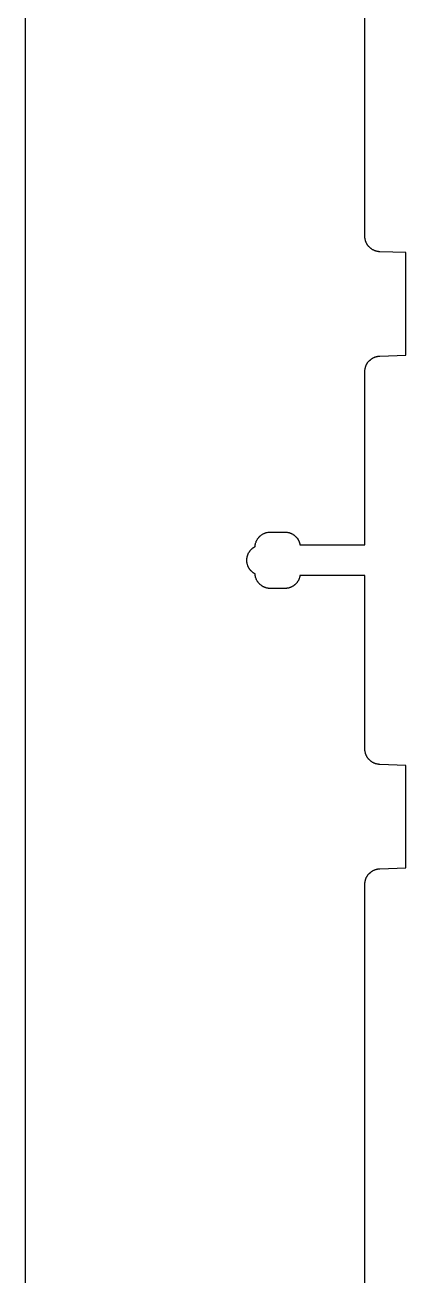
# Model space of a CAD drawing. Header units: metres. Extents: x 0 to 334, y 0 to 488.
# Drawn here: x 297 to 334.1, y 122 to 244 of the extents above; entities that cross this region are included whole.
import ezdxf

# ---------------------------------------------------------------- set-up
doc = ezdxf.new("R2010")
doc.units = ezdxf.units.M

msp = doc.modelspace()

# ---------------------------------------------------------------- linework, layer by layer
for p, q in [((297, 446), (297, 85.7178)), ((330.1, 223.389), (330.1, 282.212)), ((330.101, 223.362), (330.1, 223.389)), ((330.101, 223.336), (330.101, 223.362)), ((330.103, 223.31), (330.101, 223.336)), ((330.104, 223.283), (330.103, 223.31)), ((330.105, 223.258), (330.104, 223.283)), ((330.111, 223.205), (330.105, 223.258)), ((330.114, 223.18), (330.111, 223.205)), ((330.118, 223.153), (330.114, 223.18)), ((330.123, 223.128), (330.118, 223.153)), ((330.128, 223.102), (330.123, 223.128)), ((330.133, 223.076), (330.128, 223.102)), ((330.145, 223.025), (330.133, 223.076)), ((330.158, 222.975), (330.145, 223.025)), ((330.166, 222.949), (330.158, 222.975)), ((330.174, 222.925), (330.166, 222.949)), ((330.182, 222.899), (330.174, 222.925)), ((330.199, 222.851), (330.182, 222.899)), ((330.209, 222.826), (330.199, 222.851)), ((330.22, 222.802), (330.209, 222.826)), ((330.229, 222.778), (330.22, 222.802)), ((330.24, 222.754), (330.229, 222.778)), ((330.275, 222.684), (330.24, 222.754)), ((330.301, 222.639), (330.275, 222.684)), ((330.314, 222.615), (330.301, 222.639)), ((330.328, 222.594), (330.314, 222.615)), ((330.342, 222.571), (330.328, 222.594)), ((330.371, 222.528), (330.342, 222.571)), ((330.402, 222.485), (330.371, 222.528)), ((330.418, 222.465), (330.402, 222.485)), ((330.451, 222.424), (330.418, 222.465)), ((330.468, 222.404), (330.451, 222.424)), ((330.503, 222.365), (330.468, 222.404)), ((330.539, 222.327), (330.503, 222.365)), ((330.577, 222.291), (330.539, 222.327)), ((330.616, 222.256), (330.577, 222.291)), ((330.636, 222.239), (330.616, 222.256)), ((330.677, 222.206), (330.636, 222.239)), ((330.697, 222.19), (330.677, 222.206)), ((330.719, 222.175), (330.697, 222.19)), ((330.739, 222.159), (330.719, 222.175)), ((330.761, 222.145), (330.739, 222.159)), ((330.783, 222.13), (330.761, 222.145)), ((330.805, 222.116), (330.783, 222.13)), ((330.85, 222.089), (330.805, 222.116)), ((330.873, 222.076), (330.85, 222.089)), ((330.896, 222.063), (330.873, 222.076)), ((330.966, 222.028), (330.896, 222.063)), ((330.99, 222.018), (330.966, 222.028)), ((331.014, 222.008), (330.99, 222.018)), ((331.038, 221.997), (331.014, 222.008)), ((331.062, 221.988), (331.038, 221.997)), ((331.087, 221.979), (331.062, 221.988)), ((331.111, 221.97), (331.087, 221.979)), ((331.137, 221.962), (331.111, 221.97)), ((331.161, 221.954), (331.137, 221.962)), ((331.187, 221.946), (331.161, 221.954)), ((331.237, 221.933), (331.187, 221.946)), ((331.288, 221.921), (331.237, 221.933)), ((331.313, 221.916), (331.288, 221.921)), ((331.34, 221.911), (331.313, 221.916)), ((331.365, 221.906), (331.34, 221.911)), ((331.392, 221.902), (331.365, 221.906)), ((331.417, 221.899), (331.392, 221.902)), ((331.47, 221.894), (331.417, 221.899)), ((331.495, 221.892), (331.47, 221.894)), ((331.521, 221.891), (331.495, 221.892)), ((331.548, 221.889), (331.521, 221.891)), ((334.1, 221.8), (331.548, 221.889)), ((334.1, 211.8), (334.1, 221.8)), ((330.356, 211.051), (330.371, 211.072)), ((330.371, 211.072), (330.387, 211.094)), ((330.387, 211.094), (330.402, 211.114)), ((330.402, 211.114), (330.418, 211.136)), ((330.418, 211.136), (330.435, 211.156)), ((330.435, 211.156), (330.451, 211.176)), ((330.451, 211.176), (330.468, 211.196)), ((330.468, 211.196), (330.485, 211.216)), ((330.485, 211.216), (330.503, 211.234)), ((330.503, 211.234), (330.521, 211.254)), ((330.521, 211.254), (330.558, 211.291)), ((330.558, 211.291), (330.636, 211.361)), ((330.636, 211.361), (330.656, 211.378)), ((330.656, 211.378), (330.677, 211.394)), ((330.677, 211.394), (330.697, 211.41)), ((330.697, 211.41), (330.719, 211.426)), ((330.719, 211.426), (330.739, 211.44)), ((330.739, 211.44), (330.761, 211.455)), ((330.761, 211.455), (330.783, 211.47)), ((330.783, 211.47), (330.805, 211.483)), ((330.805, 211.483), (330.85, 211.511)), ((330.85, 211.511), (330.873, 211.523)), ((330.873, 211.523), (330.896, 211.536)), ((330.896, 211.536), (330.966, 211.571)), ((330.966, 211.571), (330.99, 211.582)), ((330.99, 211.582), (331.014, 211.593)), ((331.014, 211.593), (331.062, 211.612)), ((331.062, 211.612), (331.111, 211.63)), ((331.111, 211.63), (331.137, 211.639)), ((331.137, 211.639), (331.161, 211.646)), ((331.161, 211.646), (331.187, 211.653)), ((331.187, 211.653), (331.212, 211.661)), ((331.212, 211.661), (331.313, 211.685)), ((331.313, 211.685), (331.34, 211.689)), ((331.34, 211.689), (331.365, 211.693)), ((331.365, 211.693), (331.392, 211.697)), ((331.392, 211.697), (331.417, 211.7)), ((331.417, 211.7), (331.47, 211.706)), ((331.47, 211.706), (331.495, 211.708)), ((331.495, 211.708), (331.521, 211.71)), ((331.521, 211.71), (331.548, 211.711)), ((331.548, 211.711), (334.1, 211.8)), ((330.1, 210.212), (330.101, 210.238)), ((330.1, 193.3), (330.1, 210.212)), ((330.101, 210.264), (330.103, 210.29)), ((330.101, 210.238), (330.101, 210.264)), ((330.103, 210.29), (330.104, 210.316)), ((330.104, 210.316), (330.105, 210.343)), ((330.105, 210.343), (330.108, 210.368)), ((330.108, 210.368), (330.114, 210.421)), ((330.114, 210.421), (330.118, 210.446)), ((330.118, 210.446), (330.123, 210.473)), ((330.123, 210.473), (330.133, 210.523)), ((330.133, 210.523), (330.145, 210.574)), ((330.145, 210.574), (330.158, 210.625)), ((330.158, 210.625), (330.174, 210.676)), ((330.174, 210.676), (330.182, 210.7)), ((330.182, 210.7), (330.199, 210.749)), ((330.199, 210.749), (330.209, 210.773)), ((330.209, 210.773), (330.22, 210.798)), ((330.22, 210.798), (330.229, 210.822)), ((330.229, 210.822), (330.24, 210.846)), ((330.24, 210.846), (330.275, 210.916)), ((330.275, 210.916), (330.288, 210.939)), ((330.288, 210.939), (330.301, 210.962)), ((330.301, 210.962), (330.328, 211.007)), ((330.328, 211.007), (330.342, 211.028)), ((330.342, 211.028), (330.356, 211.051)), ((319.708, 193.961), (319.725, 193.981)), ((319.725, 193.981), (319.74, 194.002)), ((319.74, 194.002), (319.757, 194.021)), ((319.757, 194.021), (319.774, 194.041)), ((319.774, 194.041), (319.791, 194.061)), ((319.791, 194.061), (319.81, 194.079)), ((319.81, 194.079), (319.827, 194.099)), ((319.827, 194.099), (319.846, 194.117)), ((319.846, 194.117), (319.883, 194.152)), ((319.883, 194.152), (319.922, 194.188)), ((319.922, 194.188), (319.941, 194.204)), ((319.941, 194.204), (319.962, 194.221)), ((319.962, 194.221), (320.023, 194.268)), ((320.023, 194.268), (320.088, 194.312)), ((320.088, 194.312), (320.133, 194.339)), ((320.133, 194.339), (320.2, 194.377)), ((320.2, 194.377), (320.247, 194.4)), ((320.247, 194.4), (320.294, 194.422)), ((320.294, 194.422), (320.318, 194.433)), ((320.318, 194.433), (320.342, 194.442)), ((320.342, 194.442), (320.366, 194.452)), ((320.366, 194.452), (320.415, 194.47)), ((320.415, 194.47), (320.439, 194.478)), ((320.439, 194.478), (320.465, 194.485)), ((320.465, 194.485), (320.489, 194.493)), ((320.489, 194.493), (320.515, 194.5)), ((320.515, 194.5), (320.591, 194.518)), ((320.591, 194.518), (320.667, 194.532)), ((320.667, 194.532), (320.692, 194.535)), ((320.692, 194.535), (320.719, 194.539)), ((320.719, 194.539), (320.744, 194.542)), ((320.744, 194.542), (320.771, 194.544)), ((320.771, 194.544), (320.796, 194.547)), ((320.796, 194.547), (320.874, 194.55)), ((320.874, 194.55), (322.326, 194.55)), ((322.326, 194.55), (322.352, 194.549)), ((322.352, 194.549), (322.404, 194.547)), ((322.404, 194.547), (322.43, 194.544)), ((322.43, 194.544), (322.456, 194.542)), ((322.456, 194.542), (322.481, 194.539)), ((322.481, 194.539), (322.507, 194.535)), ((322.507, 194.535), (322.533, 194.532)), ((322.533, 194.532), (322.609, 194.518)), ((322.609, 194.518), (322.686, 194.5)), ((322.686, 194.5), (322.711, 194.493)), ((322.711, 194.493), (322.76, 194.478)), ((322.76, 194.478), (322.785, 194.47)), ((322.785, 194.47), (322.834, 194.452)), ((322.834, 194.452), (322.858, 194.442)), ((322.858, 194.442), (322.882, 194.433)), ((322.882, 194.433), (322.906, 194.422)), ((322.906, 194.422), (322.953, 194.4)), ((322.953, 194.4), (322.977, 194.389)), ((322.977, 194.389), (322.999, 194.377)), ((322.999, 194.377), (323.022, 194.364)), ((323.022, 194.364), (323.067, 194.339)), ((323.067, 194.339), (323.09, 194.325)), ((323.09, 194.325), (323.111, 194.312)), ((323.111, 194.312), (323.134, 194.297)), ((323.134, 194.297), (323.155, 194.282)), ((323.155, 194.282), (323.176, 194.268)), ((323.176, 194.268), (323.197, 194.252)), ((323.197, 194.252), (323.238, 194.221)), ((323.238, 194.221), (323.258, 194.204)), ((323.258, 194.204), (323.278, 194.188)), ((323.278, 194.188), (323.317, 194.152)), ((323.317, 194.152), (323.354, 194.117)), ((323.354, 194.117), (323.373, 194.099)), ((323.373, 194.099), (323.391, 194.079)), ((323.391, 194.079), (323.408, 194.061)), ((323.408, 194.061), (323.443, 194.021)), ((323.443, 194.021), (323.46, 194.002)), ((323.46, 194.002), (323.476, 193.981)), ((323.476, 193.981), (323.492, 193.961)), ((318.938, 192.749), (318.955, 192.769)), ((318.955, 192.769), (318.972, 192.789)), ((318.972, 192.789), (318.989, 192.808)), ((318.989, 192.808), (319.007, 192.827)), ((319.007, 192.827), (319.024, 192.846)), ((319.024, 192.846), (319.062, 192.883)), ((319.062, 192.883), (319.081, 192.9)), ((319.081, 192.9), (319.1, 192.918)), ((319.1, 192.918), (319.119, 192.936)), ((319.119, 192.936), (319.14, 192.952)), ((319.14, 192.952), (319.159, 192.969)), ((319.159, 192.969), (319.2, 193)), ((319.2, 193), (319.222, 193.016)), ((319.222, 193.016), (319.242, 193.031)), ((319.242, 193.031), (319.264, 193.046)), ((319.264, 193.046), (319.286, 193.06)), ((319.286, 193.06), (319.308, 193.073)), ((319.308, 193.073), (319.353, 193.101)), ((319.353, 193.101), (319.397, 193.126)), ((319.397, 193.126), (319.421, 193.138)), ((319.421, 193.3), (319.426, 193.325)), ((319.421, 193.138), (319.421, 193.3)), ((319.426, 193.325), (319.431, 193.352)), ((319.431, 193.352), (319.436, 193.377)), ((319.436, 193.377), (319.441, 193.401)), ((319.441, 193.401), (319.462, 193.478)), ((319.462, 193.478), (319.478, 193.526)), ((319.478, 193.526), (319.495, 193.575)), ((319.495, 193.575), (319.515, 193.624)), ((319.515, 193.624), (319.524, 193.647)), ((319.524, 193.647), (319.535, 193.672)), ((319.535, 193.672), (319.546, 193.695)), ((319.546, 193.695), (319.569, 193.742)), ((319.569, 193.742), (319.581, 193.765)), ((319.581, 193.765), (319.606, 193.81)), ((319.606, 193.81), (319.634, 193.854)), ((319.634, 193.854), (319.648, 193.876)), ((319.648, 193.876), (319.662, 193.897)), ((319.662, 193.897), (319.678, 193.919)), ((319.678, 193.919), (319.692, 193.94)), ((319.692, 193.94), (319.708, 193.961)), ((323.492, 193.961), (323.508, 193.94)), ((323.508, 193.94), (323.566, 193.854)), ((323.566, 193.854), (323.58, 193.832)), ((323.58, 193.832), (323.593, 193.81)), ((323.593, 193.81), (323.606, 193.787)), ((323.606, 193.787), (323.619, 193.765)), ((323.619, 193.765), (323.631, 193.742)), ((323.631, 193.742), (323.654, 193.695)), ((323.654, 193.695), (323.665, 193.672)), ((323.665, 193.672), (323.676, 193.647)), ((323.676, 193.647), (323.686, 193.624)), ((323.686, 193.624), (323.705, 193.575)), ((323.705, 193.575), (323.723, 193.526)), ((323.723, 193.526), (323.738, 193.478)), ((323.738, 193.478), (323.752, 193.427)), ((323.752, 193.427), (323.758, 193.401)), ((323.758, 193.401), (323.764, 193.377)), ((323.764, 193.377), (323.77, 193.352)), ((323.77, 193.352), (323.774, 193.325)), ((323.774, 193.325), (323.779, 193.3)), ((323.779, 193.3), (330.1, 193.3)), ((318.6, 191.813), (318.603, 191.891)), ((318.6, 191.787), (318.6, 191.813)), ((318.603, 191.709), (318.6, 191.787)), ((318.603, 191.891), (318.604, 191.917)), ((318.604, 191.683), (318.603, 191.709)), ((318.604, 191.917), (318.606, 191.942)), ((318.606, 191.657), (318.604, 191.683)), ((318.606, 191.942), (318.609, 191.969)), ((318.609, 191.631), (318.606, 191.657)), ((318.609, 191.969), (318.612, 191.994)), ((318.612, 191.605), (318.609, 191.631)), ((318.612, 191.994), (318.616, 192.021)), ((318.616, 191.58), (318.612, 191.605)), ((318.616, 192.021), (318.62, 192.046)), ((318.62, 191.554), (318.616, 191.58)), ((318.62, 192.046), (318.63, 192.097)), ((318.635, 191.478), (318.62, 191.554)), ((318.63, 192.097), (318.635, 192.123)), ((318.635, 192.123), (318.641, 192.147)), ((318.641, 192.147), (318.661, 192.224)), ((318.661, 192.224), (318.677, 192.272)), ((318.677, 192.272), (318.685, 192.298)), ((318.685, 192.298), (318.693, 192.322)), ((318.693, 192.322), (318.703, 192.347)), ((318.703, 192.347), (318.713, 192.37)), ((318.713, 192.37), (318.723, 192.395)), ((318.723, 192.395), (318.744, 192.441)), ((318.744, 192.441), (318.779, 192.512)), ((318.779, 192.512), (318.805, 192.557)), ((318.805, 192.557), (318.832, 192.602)), ((318.832, 192.602), (318.846, 192.623)), ((318.846, 192.623), (318.875, 192.666)), ((318.875, 192.666), (318.891, 192.688)), ((318.891, 192.688), (318.922, 192.729)), ((318.922, 192.729), (318.938, 192.749)), ((318.641, 191.452), (318.635, 191.478)), ((318.654, 191.401), (318.641, 191.452)), ((318.661, 191.377), (318.654, 191.401)), ((318.669, 191.352), (318.661, 191.377)), ((318.685, 191.303), (318.669, 191.352)), ((318.693, 191.278), (318.685, 191.303)), ((318.713, 191.229), (318.693, 191.278)), ((318.723, 191.206), (318.713, 191.229)), ((318.733, 191.182), (318.723, 191.206)), ((318.744, 191.158), (318.733, 191.182)), ((318.768, 191.111), (318.744, 191.158)), ((318.779, 191.089), (318.768, 191.111)), ((318.792, 191.065), (318.779, 191.089)), ((318.805, 191.043), (318.792, 191.065)), ((318.818, 191.021), (318.805, 191.043)), ((318.832, 190.999), (318.818, 191.021)), ((318.846, 190.977), (318.832, 190.999)), ((318.875, 190.934), (318.846, 190.977)), ((318.891, 190.913), (318.875, 190.934)), ((318.906, 190.892), (318.891, 190.913)), ((318.922, 190.871), (318.906, 190.892)), ((318.938, 190.852), (318.922, 190.871)), ((318.955, 190.831), (318.938, 190.852)), ((318.972, 190.812), (318.955, 190.831)), ((319.007, 190.772), (318.972, 190.812)), ((319.024, 190.754), (319.007, 190.772)), ((319.043, 190.735), (319.024, 190.754)), ((319.1, 190.682), (319.043, 190.735)), ((319.119, 190.665), (319.1, 190.682)), ((319.14, 190.648), (319.119, 190.665)), ((319.159, 190.632), (319.14, 190.648)), ((319.18, 190.615), (319.159, 190.632)), ((319.2, 190.6), (319.18, 190.615)), ((319.222, 190.584), (319.2, 190.6)), ((319.242, 190.569), (319.222, 190.584)), ((319.264, 190.555), (319.242, 190.569)), ((319.286, 190.54), (319.264, 190.555)), ((319.308, 190.526), (319.286, 190.54)), ((319.33, 190.513), (319.308, 190.526)), ((319.397, 190.475), (319.33, 190.513)), ((319.421, 190.463), (319.397, 190.475)), ((319.421, 190.3), (319.421, 190.463)), ((319.436, 190.224), (319.421, 190.3)), ((319.441, 190.198), (319.436, 190.224)), ((319.455, 190.147), (319.441, 190.198)), ((319.462, 190.123), (319.455, 190.147)), ((319.47, 190.098), (319.462, 190.123)), ((319.478, 190.073), (319.47, 190.098)), ((319.495, 190.024), (319.478, 190.073)), ((319.515, 189.976), (319.495, 190.024)), ((319.524, 189.952), (319.515, 189.976)), ((319.535, 189.929), (319.524, 189.952)), ((319.546, 189.904), (319.535, 189.929)), ((319.558, 189.882), (319.546, 189.904)), ((319.581, 189.835), (319.558, 189.882)), ((319.606, 189.79), (319.581, 189.835)), ((319.62, 189.768), (319.606, 189.79)), ((319.634, 189.746), (319.62, 189.768)), ((319.648, 189.724), (319.634, 189.746)), ((319.662, 189.702), (319.648, 189.724)), ((319.678, 189.681), (319.662, 189.702)), ((319.692, 189.66), (319.678, 189.681)), ((319.708, 189.64), (319.692, 189.66)), ((319.725, 189.619), (319.708, 189.64)), ((319.74, 189.599), (319.725, 189.619)), ((319.757, 189.578), (319.74, 189.599)), ((319.774, 189.559), (319.757, 189.578)), ((319.791, 189.539), (319.774, 189.559)), ((319.81, 189.521), (319.791, 189.539)), ((319.827, 189.502), (319.81, 189.521)), ((319.864, 189.465), (319.827, 189.502)), ((319.883, 189.447), (319.864, 189.465)), ((319.902, 189.43), (319.883, 189.447)), ((319.941, 189.396), (319.902, 189.43)), ((319.982, 189.363), (319.941, 189.396)), ((320.023, 189.332), (319.982, 189.363)), ((320.088, 189.288), (320.023, 189.332)), ((320.133, 189.261), (320.088, 189.288)), ((320.2, 189.223), (320.133, 189.261)), ((320.247, 189.199), (320.2, 189.223)), ((320.294, 189.178), (320.247, 189.199)), ((320.318, 189.168), (320.294, 189.178)), ((320.342, 189.157), (320.318, 189.168)), ((320.366, 189.148), (320.342, 189.157)), ((320.391, 189.139), (320.366, 189.148)), ((320.415, 189.131), (320.391, 189.139)), ((320.439, 189.122), (320.415, 189.131)), ((320.465, 189.114), (320.439, 189.122)), ((320.489, 189.107), (320.465, 189.114)), ((320.54, 189.094), (320.489, 189.107)), ((322.711, 189.107), (322.66, 189.094)), ((322.735, 189.114), (322.711, 189.107)), ((322.76, 189.122), (322.735, 189.114)), ((322.785, 189.131), (322.76, 189.122)), ((322.81, 189.139), (322.785, 189.131)), ((322.834, 189.148), (322.81, 189.139)), ((322.858, 189.157), (322.834, 189.148)), ((322.882, 189.168), (322.858, 189.157)), ((322.906, 189.178), (322.882, 189.168)), ((322.953, 189.199), (322.906, 189.178)), ((322.977, 189.211), (322.953, 189.199)), ((322.999, 189.223), (322.977, 189.211)), ((323.022, 189.235), (322.999, 189.223)), ((323.067, 189.261), (323.022, 189.235)), ((323.09, 189.274), (323.067, 189.261)), ((323.111, 189.288), (323.09, 189.274)), ((323.134, 189.303), (323.111, 189.288)), ((323.155, 189.317), (323.134, 189.303)), ((323.176, 189.332), (323.155, 189.317)), ((323.197, 189.348), (323.176, 189.332)), ((323.218, 189.363), (323.197, 189.348)), ((323.238, 189.38), (323.218, 189.363)), ((323.258, 189.396), (323.238, 189.38)), ((323.278, 189.413), (323.258, 189.396)), ((323.298, 189.43), (323.278, 189.413)), ((323.317, 189.447), (323.298, 189.43)), ((323.336, 189.465), (323.317, 189.447)), ((323.373, 189.502), (323.336, 189.465)), ((323.408, 189.539), (323.373, 189.502)), ((323.443, 189.578), (323.408, 189.539)), ((323.46, 189.599), (323.443, 189.578)), ((323.476, 189.619), (323.46, 189.599)), ((323.492, 189.64), (323.476, 189.619)), ((323.508, 189.66), (323.492, 189.64)), ((323.522, 189.681), (323.508, 189.66)), ((323.552, 189.724), (323.522, 189.681)), ((323.566, 189.746), (323.552, 189.724)), ((323.58, 189.768), (323.566, 189.746)), ((323.593, 189.79), (323.58, 189.768)), ((323.606, 189.812), (323.593, 189.79)), ((323.619, 189.835), (323.606, 189.812)), ((323.643, 189.882), (323.619, 189.835)), ((323.654, 189.904), (323.643, 189.882)), ((323.665, 189.929), (323.654, 189.904)), ((323.676, 189.952), (323.665, 189.929)), ((323.686, 189.976), (323.676, 189.952)), ((323.705, 190.024), (323.686, 189.976)), ((323.723, 190.073), (323.705, 190.024)), ((323.73, 190.098), (323.723, 190.073)), ((323.738, 190.123), (323.73, 190.098)), ((323.745, 190.147), (323.738, 190.123)), ((323.752, 190.173), (323.745, 190.147)), ((323.77, 190.249), (323.752, 190.173)), ((323.779, 190.3), (323.77, 190.249)), ((330.1, 190.3), (323.779, 190.3)), ((330.1, 173.389), (330.1, 190.3)), ((320.591, 189.082), (320.54, 189.094)), ((320.642, 189.072), (320.591, 189.082)), ((320.692, 189.064), (320.642, 189.072)), ((320.719, 189.061), (320.692, 189.064)), ((320.744, 189.058), (320.719, 189.061)), ((320.771, 189.056), (320.744, 189.058)), ((320.796, 189.054), (320.771, 189.056)), ((320.822, 189.052), (320.796, 189.054)), ((320.874, 189.05), (320.822, 189.052)), ((322.326, 189.05), (320.874, 189.05)), ((322.378, 189.052), (322.326, 189.05)), ((322.404, 189.054), (322.378, 189.052)), ((322.43, 189.056), (322.404, 189.054)), ((322.456, 189.058), (322.43, 189.056)), ((322.481, 189.061), (322.456, 189.058)), ((322.507, 189.064), (322.481, 189.061)), ((322.533, 189.068), (322.507, 189.064)), ((322.559, 189.072), (322.533, 189.068)), ((322.609, 189.082), (322.559, 189.072)), ((322.66, 189.094), (322.609, 189.082)), ((330.101, 173.362), (330.1, 173.389)), ((330.101, 173.336), (330.101, 173.362)), ((330.103, 173.31), (330.101, 173.336)), ((330.104, 173.283), (330.103, 173.31)), ((330.105, 173.258), (330.104, 173.283)), ((330.111, 173.205), (330.105, 173.258)), ((330.114, 173.18), (330.111, 173.205)), ((330.118, 173.153), (330.114, 173.18)), ((330.123, 173.128), (330.118, 173.153)), ((330.128, 173.102), (330.123, 173.128)), ((330.133, 173.076), (330.128, 173.102)), ((330.145, 173.025), (330.133, 173.076)), ((330.158, 172.975), (330.145, 173.025)), ((330.166, 172.949), (330.158, 172.975)), ((330.174, 172.925), (330.166, 172.949)), ((330.182, 172.899), (330.174, 172.925)), ((330.199, 172.851), (330.182, 172.899)), ((330.209, 172.826), (330.199, 172.851)), ((330.22, 172.802), (330.209, 172.826)), ((330.229, 172.778), (330.22, 172.802)), ((330.24, 172.754), (330.229, 172.778)), ((330.275, 172.684), (330.24, 172.754)), ((330.301, 172.639), (330.275, 172.684)), ((330.314, 172.615), (330.301, 172.639)), ((330.328, 172.594), (330.314, 172.615)), ((330.342, 172.571), (330.328, 172.594)), ((330.371, 172.528), (330.342, 172.571)), ((330.402, 172.485), (330.371, 172.528)), ((330.418, 172.465), (330.402, 172.485)), ((330.451, 172.424), (330.418, 172.465)), ((330.468, 172.404), (330.451, 172.424)), ((330.503, 172.365), (330.468, 172.404)), ((330.539, 172.327), (330.503, 172.365)), ((330.577, 172.291), (330.539, 172.327)), ((330.616, 172.256), (330.577, 172.291)), ((330.636, 172.239), (330.616, 172.256)), ((330.677, 172.206), (330.636, 172.239)), ((330.697, 172.19), (330.677, 172.206)), ((330.719, 172.175), (330.697, 172.19)), ((330.739, 172.159), (330.719, 172.175)), ((330.761, 172.145), (330.739, 172.159)), ((330.783, 172.13), (330.761, 172.145)), ((330.805, 172.116), (330.783, 172.13)), ((330.85, 172.089), (330.805, 172.116)), ((330.873, 172.076), (330.85, 172.089)), ((330.896, 172.063), (330.873, 172.076)), ((330.966, 172.028), (330.896, 172.063)), ((330.99, 172.018), (330.966, 172.028)), ((331.014, 172.008), (330.99, 172.018)), ((331.038, 171.997), (331.014, 172.008)), ((331.062, 171.988), (331.038, 171.997)), ((331.087, 171.979), (331.062, 171.988)), ((331.111, 171.97), (331.087, 171.979)), ((331.137, 171.962), (331.111, 171.97)), ((331.161, 171.954), (331.137, 171.962)), ((331.187, 171.946), (331.161, 171.954)), ((331.237, 171.933), (331.187, 171.946)), ((331.288, 171.921), (331.237, 171.933)), ((331.313, 171.916), (331.288, 171.921)), ((331.34, 171.911), (331.313, 171.916)), ((331.365, 171.906), (331.34, 171.911)), ((331.392, 171.902), (331.365, 171.906)), ((331.417, 171.899), (331.392, 171.902)), ((331.47, 171.894), (331.417, 171.899)), ((331.495, 171.892), (331.47, 171.894)), ((331.521, 171.891), (331.495, 171.892)), ((331.548, 171.889), (331.521, 171.891)), ((334.1, 171.8), (331.548, 171.889)), ((334.1, 161.8), (334.1, 171.8)), ((330.342, 161.028), (330.356, 161.051)), ((330.356, 161.051), (330.371, 161.072)), ((330.371, 161.072), (330.387, 161.094)), ((330.387, 161.094), (330.402, 161.114)), ((330.402, 161.114), (330.418, 161.136)), ((330.418, 161.136), (330.435, 161.156)), ((330.435, 161.156), (330.451, 161.176)), ((330.451, 161.176), (330.468, 161.196)), ((330.468, 161.196), (330.485, 161.216)), ((330.485, 161.216), (330.503, 161.234)), ((330.503, 161.234), (330.521, 161.254)), ((330.521, 161.254), (330.558, 161.291)), ((330.558, 161.291), (330.636, 161.361)), ((330.636, 161.361), (330.656, 161.378)), ((330.656, 161.378), (330.677, 161.394)), ((330.677, 161.394), (330.697, 161.41)), ((330.697, 161.41), (330.719, 161.426)), ((330.719, 161.426), (330.739, 161.44)), ((330.739, 161.44), (330.761, 161.455)), ((330.761, 161.455), (330.783, 161.47)), ((330.783, 161.47), (330.805, 161.483)), ((330.805, 161.483), (330.85, 161.511)), ((330.85, 161.511), (330.873, 161.523)), ((330.873, 161.523), (330.896, 161.536)), ((330.896, 161.536), (330.966, 161.571)), ((330.966, 161.571), (330.99, 161.582)), ((330.99, 161.582), (331.014, 161.593)), ((331.014, 161.593), (331.062, 161.612)), ((331.062, 161.612), (331.111, 161.63)), ((331.111, 161.63), (331.137, 161.639)), ((331.137, 161.639), (331.161, 161.646)), ((331.161, 161.646), (331.187, 161.653)), ((331.187, 161.653), (331.212, 161.661)), ((331.212, 161.661), (331.313, 161.685)), ((331.313, 161.685), (331.34, 161.689)), ((331.34, 161.689), (331.365, 161.693)), ((331.365, 161.693), (331.392, 161.697)), ((331.392, 161.697), (331.417, 161.7)), ((331.417, 161.7), (331.47, 161.706)), ((331.47, 161.706), (331.495, 161.708)), ((331.495, 161.708), (331.521, 161.71)), ((331.521, 161.71), (331.548, 161.711)), ((331.548, 161.711), (334.1, 161.8)), ((330.1, 160.212), (330.101, 160.238)), ((330.1, 101.389), (330.1, 160.212)), ((330.101, 160.264), (330.103, 160.29)), ((330.101, 160.238), (330.101, 160.264)), ((330.103, 160.29), (330.104, 160.316)), ((330.104, 160.316), (330.105, 160.343)), ((330.105, 160.343), (330.108, 160.368)), ((330.108, 160.368), (330.114, 160.421)), ((330.114, 160.421), (330.118, 160.446)), ((330.118, 160.446), (330.123, 160.473)), ((330.123, 160.473), (330.133, 160.523)), ((330.133, 160.523), (330.145, 160.574)), ((330.145, 160.574), (330.158, 160.625)), ((330.158, 160.625), (330.174, 160.676)), ((330.174, 160.676), (330.182, 160.7)), ((330.182, 160.7), (330.199, 160.749)), ((330.199, 160.749), (330.209, 160.773)), ((330.209, 160.773), (330.22, 160.798)), ((330.22, 160.798), (330.229, 160.822)), ((330.229, 160.822), (330.24, 160.846)), ((330.24, 160.846), (330.275, 160.916)), ((330.275, 160.916), (330.288, 160.939)), ((330.288, 160.939), (330.301, 160.962)), ((330.301, 160.962), (330.328, 161.007)), ((330.328, 161.007), (330.342, 161.028))]:
    msp.add_line(p, q)

doc.saveas('drawing.dxf')
